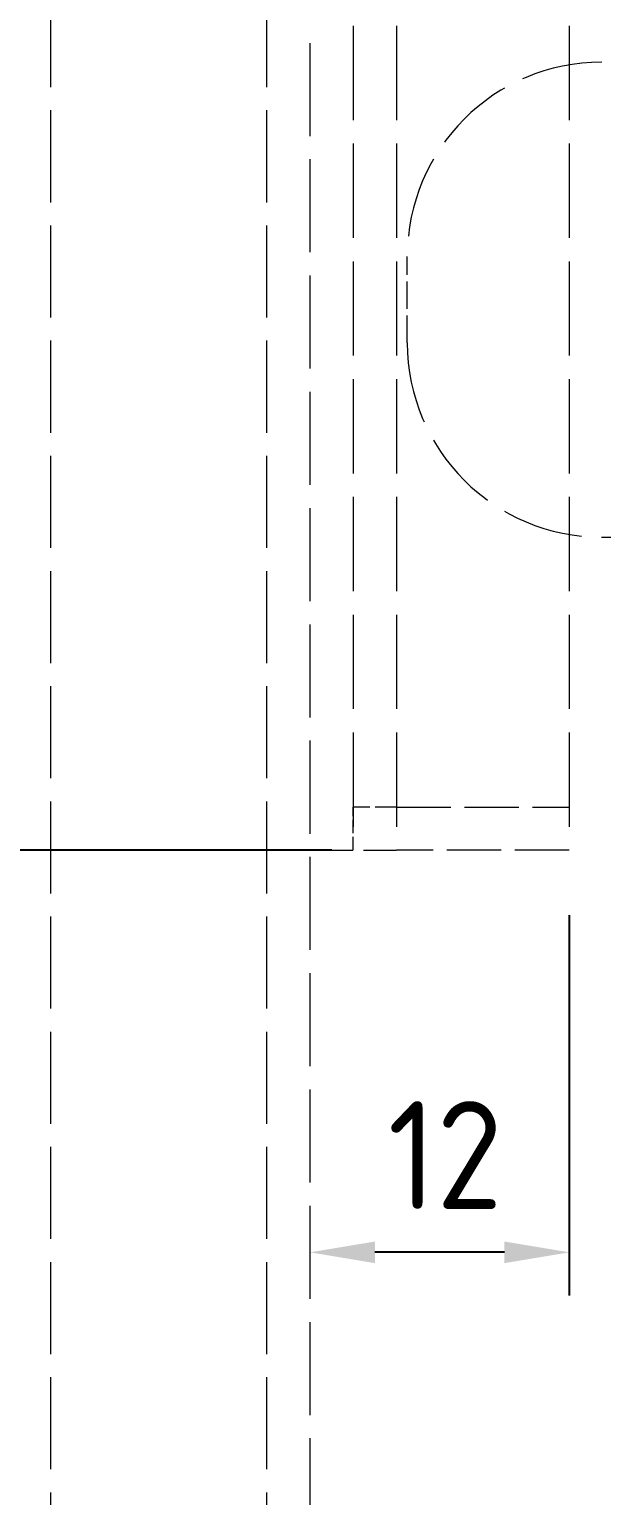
# Model space of a CAD drawing. Header units: millimetres. Extents: x 0 to 2523, y 0 to 1782.
# Drawn here: x 162.8 to 202.6, y 1456.8 to 1558.6 of the extents above; entities that cross this region are included whole.
import ezdxf

# ---------------------------------------------------------------- set-up
doc = ezdxf.new("R2010")
doc.units = ezdxf.units.MM
doc.header["$LTSCALE"] = 3
doc.linetypes.add('DASHED', pattern=[0.2067, 0.1654, -0.0413])
for name, color, linetype, lineweight in [('가려진 것(ISO)', 2, 'DASHED', 18), ('가려진 좁은 것(ISO)', 2, 'DASHED', 18), ('치수(ISO)', 2, 'Continuous', 25)]:
    doc.layers.add(name, color=color, linetype=linetype, lineweight=lineweight)
doc.styles.add('치수 텍스트_PSTEK_POSCO', font='isocp.shx')
doc.dimstyles.new('치수_PSTEK_POSCO', dxfattribs={"dimscale": 3, "dimtxt": 2.5, "dimasz": 1.5, "dimexe": 1, "dimexo": 1.5, "dimgap": 1, "dimtad": 1, "dimrnd": 1e-08, "dimdsep": 46, "dimtxsty": '치수 텍스트_PSTEK_POSCO', "dimcen": 0.09, "dimdle": 10, "dimclrd": 7, "dimclre": 7, "dimclrt": 2, "dimadec": 1, "dimazin": 2, "dimtfac": 1, "dimtmove": 0, "dimatfit": 3, "dimfxl": 0, "dimtolj": 1, "dimlwd": -1, "dimlwe": -1, "dimarcsym": 0})

# ---------------------------------------------------------------- blocks, each defined once
blk = doc.blocks.new('*D39')
at = {"layer": 'Defpoints', "color": 0, "transparency": 16777216}
for p in [(106.99, 1591.61), (185.3, 1591.61), (188.3, 1501.61)]:
    blk.add_point(p, dxfattribs=at)
at = {"layer": '치수(ISO)', "color": 7, "transparency": 16777216}
for p, q in [((180.8, 1591.61), (103.99, 1591.61)), ((106.99, 1506.11), (106.99, 1587.11)), ((183.8, 1501.61), (103.99, 1501.61))]:
    blk.add_line(p, q, dxfattribs=at)
for points in [[(106.24, 1587.11), (107.74, 1587.11), (106.99, 1591.61)], [(106.24, 1506.11), (107.74, 1506.11), (106.99, 1501.61)]]:
    blk.add_solid(points, dxfattribs=at)
at = {"layer": '치수(ISO)', "color": 2, "transparency": 16777216, "insert": (100.24, 1542.25), "char_height": 7.5, "attachment_point": 4, "rotation": 90, "style": '치수 텍스트_PSTEK_POSCO'}
blk.add_mtext('\\A1;60', dxfattribs=at)
blk = doc.blocks.new('*D40')
at = {"layer": 'Defpoints', "color": 0, "transparency": 16777216}
for p in [(200.3, 1501.61), (182.3, 1482.27), (182.3, 1473.68)]:
    blk.add_point(p, dxfattribs=at)
at = {"layer": '치수(ISO)', "color": 7, "transparency": 16777216}
for p, q in [((200.3, 1497.11), (200.3, 1470.68)), ((195.8, 1473.68), (186.8, 1473.68))]:
    blk.add_line(p, q, dxfattribs=at)
for points in [[(186.8, 1474.43), (186.8, 1472.93), (182.3, 1473.68)], [(195.8, 1474.43), (195.8, 1472.93), (200.3, 1473.68)]]:
    blk.add_solid(points, dxfattribs=at)
at = {"layer": '치수(ISO)', "color": 2, "transparency": 16777216, "insert": (187.7, 1480.43), "char_height": 7.5, "attachment_point": 4, "style": '치수 텍스트_PSTEK_POSCO'}
blk.add_mtext('\\A1;12', dxfattribs=at)
blk = doc.blocks.new('*D41')
at = {"layer": 'Defpoints', "color": 0, "transparency": 16777216}
for p in [(84.87, 1591.61), (182.3, 1591.61), (182.3, 1381.61)]:
    blk.add_point(p, dxfattribs=at)
at = {"layer": '치수(ISO)', "color": 7, "transparency": 16777216}
for p, q in [((177.8, 1591.61), (81.87, 1591.61)), ((84.87, 1386.11), (84.87, 1587.11)), ((177.8, 1381.61), (81.87, 1381.61))]:
    blk.add_line(p, q, dxfattribs=at)
for points in [[(84.12, 1587.11), (85.62, 1587.11), (84.87, 1591.61)], [(84.12, 1386.11), (85.62, 1386.11), (84.87, 1381.61)]]:
    blk.add_solid(points, dxfattribs=at)
at = {"layer": '치수(ISO)', "color": 2, "transparency": 16777216, "insert": (78.12, 1488.48), "char_height": 7.5, "attachment_point": 4, "rotation": 90, "style": '치수 텍스트_PSTEK_POSCO'}
blk.add_mtext('\\A1;140', dxfattribs=at)

msp = doc.modelspace()

# ---------------------------------------------------------------- linework, layer by layer
at = {"layer": '가려진 것(ISO)', "ltscale": 12.901145}
for p, q in [((164.3013, 1378.6057), (164.3013, 1594.6057)), ((179.3013, 1378.6057), (179.3013, 1594.6057))]:
    msp.add_line(p, q, dxfattribs=at)
at = {"layer": '가려진 것(ISO)', "ltscale": 13.025194}
msp.add_line((182.3013, 1381.6057), (182.3013, 1591.6057), dxfattribs=at)
at = {"layer": '가려진 것(ISO)', "ltscale": 13.194353}
for p, q in [((185.3013, 1591.6057), (185.3013, 1501.6057)), ((200.3013, 1591.6057), (200.3013, 1501.6057))]:
    msp.add_line(p, q, dxfattribs=at)
at = {"layer": '가려진 것(ISO)', "ltscale": 13.642718}
for p, q in [((244.8505, 1556.3557), (202.5513, 1556.3557)), ((202.5513, 1523.3557), (244.8505, 1523.3557))]:
    msp.add_line(p, q, dxfattribs=at)
at = {"layer": '가려진 것(ISO)', "ltscale": 3.809293}
msp.add_line((189.0513, 1536.8557), (189.0513, 1542.8557), dxfattribs=at)
at = {"layer": '가려진 것(ISO)', "ltscale": 2.991791}
msp.add_line((188.3013, 1504.6057), (185.3013, 1504.6057), dxfattribs=at)
at = {"layer": '가려진 것(ISO)', "ltscale": 1.904597}
msp.add_line((185.3013, 1501.6057), (185.3013, 1504.6057), dxfattribs=at)
at = {"layer": '가려진 것(ISO)', "ltscale": 7.618686}
for p, q in [((188.3013, 1504.6057), (200.3013, 1504.6057)), ((200.3013, 1501.6057), (188.3013, 1501.6057))]:
    msp.add_line(p, q, dxfattribs=at)
at = {"layer": '가려진 것(ISO)', "ltscale": 5.983681}
msp.add_line((182.3013, 1501.6057), (188.3013, 1501.6057), dxfattribs=at)
at = {"layer": '가려진 것(ISO)', "ltscale": 11.399102}
for centre, start, end in [((202.5513, 1542.8557), 90, 180), ((202.5513, 1536.8557), 180, 270)]:
    msp.add_arc(centre, 13.5, start, end, dxfattribs=at)
at = {"layer": '가려진 좁은 것(ISO)', "ltscale": 13.194353}
msp.add_line((188.3013, 1591.6057), (188.3013, 1501.6057), dxfattribs=at)

# ---------------------------------------------------------------- dimensions: what is measured, and where the dimension line sits
at = {"layer": '치수(ISO)', "color": 7}
for base, p1, p2, picture, middle in [((84.8666, 1591.6057), (182.3013, 1381.6057), (182.3013, 1591.6057), '*D41', (84.8666, 1494.8557)), ((106.9872, 1591.6057), (188.3013, 1501.6057), (185.3013, 1591.6057), '*D39', (106.9872, 1546.6057))]:
    dim = msp.add_linear_dim(base=base, p1=p1, p2=p2, angle=90, dimstyle='치수_PSTEK_POSCO', override={"dimdec": 2, "dimlfac": 0.666667, "dimtp": 0, "dimtm": 0, "dimtdec": 2, "dimtofl": 0, "dimatfit": 1}, dxfattribs=at)
    dim.commit()
    dim.dimension.update_dxf_attribs({"geometry": picture, "text_midpoint": middle, "dimtype": 160})
dim = msp.add_linear_dim(base=(182.3013, 1473.6803), p1=(200.3013, 1501.6057), p2=(182.3013, 1482.2709), dimstyle='치수_PSTEK_POSCO', override={"dimdec": 2, "dimlfac": 0.666667, "dimse2": 1, "dimtp": 0, "dimtm": 0, "dimtdec": 2, "dimtofl": 0, "dimatfit": 1}, dxfattribs=at)
dim.commit()
dim.dimension.update_dxf_attribs({"geometry": '*D40', "text_midpoint": (191.3013, 1473.6803), "dimtype": 160})

doc.saveas('drawing.dxf')
